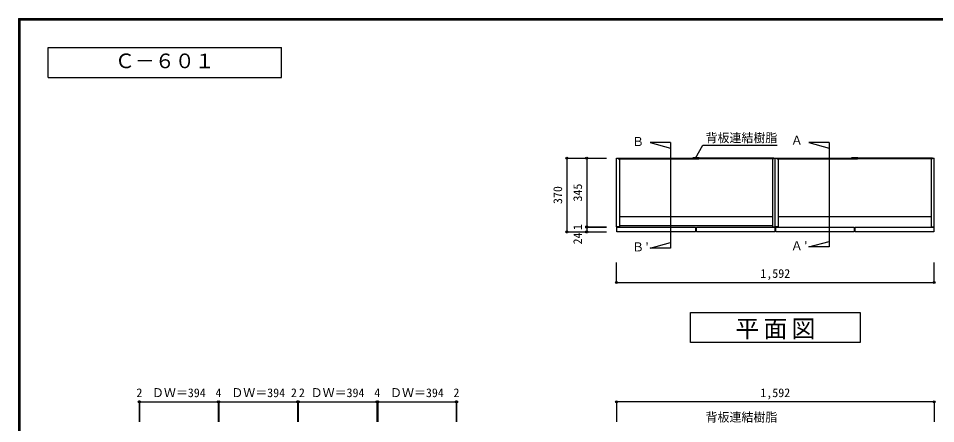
# Model space of a CAD drawing. Units: millimetres at full size, sheet at 1:20; details may follow other scales. Extents: x -3893 to 3907, y -2871 to 2783.
# Drawn here: x -3893 to 706, y 753 to 2783 of the extents above; entities that cross this region are included whole.
import ezdxf
from ezdxf.enums import TextEntityAlignment as Align

# ---------------------------------------------------------------- set-up
doc = ezdxf.new("R2010")
doc.units = ezdxf.units.MM
doc.header["$LTSCALE"] = 20
doc.header["$PDMODE"] = 32
doc.header["$PDSIZE"] = 10
for name, color, linetype in [('0-1_本体', 2, 'Continuous'), ('0-2_扉', 3, 'Continuous'), ('0-4_棚', 3, 'Continuous'), ('0-7_', 7, 'Continuous'), ('0-A_文字', 7, 'Continuous'), ('0-B_寸法', 4, 'Continuous'), ('F-1_枠', 6, 'Continuous')]:
    doc.layers.add(name, color=color, linetype=linetype)
doc.styles.add('ＭＳ ゴシック', font='')
doc.styles.get('ＭＳ ゴシック').set_extended_font_data('MS Gothic')

msp = doc.modelspace()

# ---------------------------------------------------------------- linework, layer by layer
at = {"layer": '0-1_本体', "color": 7}
for p, q in [((-885.48, 2083.06), (-500.98, 2083.06)), ((-105.48, 2083.06), (-489.98, 2083.06)), ((-89.48, 2083.06), (295.02, 2083.06)), ((690.52, 2083.06), (306.02, 2083.06))]:
    msp.add_line(p, q, dxfattribs=at)
at = {"layer": '0-1_本体'}
for p, q in [((-885.48, 2081.56), (-500.98, 2081.56)), ((-878.48, 2080.06), (-878.48, 1738.06)), ((-105.48, 2081.56), (-489.98, 2081.56)), ((-112.48, 2080.06), (-112.48, 1738.06)), ((-105.48, 2083.06), (-97.48, 2083.06)), ((-89.48, 2081.56), (295.02, 2081.56)), ((-82.48, 2080.06), (-82.48, 1738.06)), ((690.52, 2081.56), (306.02, 2081.56)), ((683.52, 2080.06), (683.52, 1738.06)), ((690.52, 2083.06), (698.52, 2083.06)), ((698.52, 1738.06), (698.52, 2083.06)), ((-82.48, 1738.06), (-97.48, 1738.06)), ((683.52, 1738.06), (698.52, 1738.06))]:
    msp.add_line(p, q, dxfattribs=at)
for points in [[(-878.48, 1738.06), (-893.48, 1738.06), (-893.48, 2083.06)], [(-893.48, 2083.06), (-885.48, 2083.06), (-885.48, 2080.06), (-500.98, 2080.06)], [(-105.48, 2083.06), (-105.48, 2080.06), (-489.98, 2080.06)], [(-112.48, 1738.06), (-97.48, 1738.06), (-97.48, 2083.06)], [(-97.48, 2083.06), (-89.48, 2083.06), (-89.48, 2080.06), (295.02, 2080.06)], [(690.52, 2083.06), (690.52, 2080.06), (306.02, 2080.06)]]:
    msp.add_lwpolyline(points, dxfattribs=at)
at = {"layer": '0-2_扉', "color": 2}
for points in [[(-891.48, 1737.06), (-497.48, 1737.06), (-497.48, 1713.06), (-891.48, 1713.06)], [(-493.48, 1737.06), (-99.48, 1737.06), (-99.48, 1713.06), (-493.48, 1713.06)], [(-95.48, 1737.06), (298.52, 1737.06), (298.52, 1713.06), (-95.48, 1713.06)], [(302.52, 1737.06), (696.52, 1737.06), (696.52, 1713.06), (302.52, 1713.06)]]:
    msp.add_lwpolyline(points, close=True, dxfattribs=at)
at = {"layer": '0-4_棚'}
for p, q in [((-878.48, 1790.06), (-112.48, 1790.06)), ((-82.48, 1790.06), (683.52, 1790.06)), ((-878.48, 1745.06), (-112.48, 1745.06))]:
    msp.add_line(p, q, dxfattribs=at)
at = {"layer": '0-7_'}
for p, q in [((-511.48, 2083.56), (-511.48, 2083.06)), ((-511.48, 2083.06), (-500.98, 2083.06)), ((-479.98, 2084.06), (-510.98, 2084.06)), ((-509.48, 2080.06), (-500.98, 2080.06)), ((-509.48, 2079.56), (-509.48, 2080.06)), ((-481.98, 2079.06), (-508.98, 2079.06)), ((-500.98, 2080.06), (-500.98, 2083.06)), ((-499.98, 2083.06), (-490.98, 2083.06)), ((-499.98, 2080.06), (-499.98, 2083.06)), ((-499.98, 2080.06), (-490.98, 2080.06)), ((-490.98, 2080.06), (-490.98, 2083.06)), ((-489.98, 2080.06), (-489.98, 2083.06)), ((-489.98, 2083.06), (-479.48, 2083.06)), ((-489.98, 2080.06), (-481.48, 2080.06)), ((-481.48, 2079.56), (-481.48, 2080.06)), ((-479.48, 2083.56), (-479.48, 2083.06)), ((284.52, 2083.56), (284.52, 2083.06)), ((284.52, 2083.06), (295.02, 2083.06)), ((316.02, 2084.06), (285.02, 2084.06)), ((286.52, 2080.06), (295.02, 2080.06)), ((286.52, 2079.56), (286.52, 2080.06)), ((314.02, 2079.06), (287.02, 2079.06)), ((295.02, 2080.06), (295.02, 2083.06)), ((296.02, 2083.06), (305.02, 2083.06)), ((296.02, 2080.06), (296.02, 2083.06)), ((296.02, 2080.06), (305.02, 2080.06)), ((305.02, 2080.06), (305.02, 2083.06)), ((306.02, 2080.06), (306.02, 2083.06)), ((306.02, 2083.06), (316.52, 2083.06)), ((306.02, 2080.06), (314.52, 2080.06)), ((314.52, 2079.56), (314.52, 2080.06)), ((316.52, 2083.56), (316.52, 2083.06))]:
    msp.add_line(p, q, dxfattribs=at)
for centre, start, end in [((-510.98, 2083.56), 90, 180), ((-508.98, 2079.56), 180, 270), ((-481.98, 2079.56), 270, 0), ((-479.98, 2083.56), 0, 90), ((285.02, 2083.56), 90, 180), ((287.02, 2079.56), 180, 270), ((314.02, 2079.56), 270, 0), ((316.02, 2083.56), 0, 90)]:
    msp.add_arc(centre, 0.5, start, end, dxfattribs=at)
at = {"layer": '0-A_文字'}
for p, q in [((-622.84, 2160.63), (-622.84, 1632.5)), ((70.29, 2160.63), (173.16, 2133.06)), ((173.16, 2160.63), (70.29, 2160.63)), ((173.16, 2160.63), (173.16, 1638.5)), ((-725.71, 1632.5), (-622.84, 1660.06)), ((70.29, 1638.5), (173.16, 1666.06)), ((-622.84, 1632.5), (-725.71, 1632.5)), ((173.16, 1638.5), (70.29, 1638.5)), ((-522.48, 1160.06), (-522.48, 1310.06)), ((-522.48, 1310.06), (327.52, 1310.06)), ((327.52, 1310.06), (327.52, 1160.06)), ((327.52, 1160.06), (-522.48, 1160.06))]:
    msp.add_line(p, q, dxfattribs=at)
for points in [[(-3743.33, 2486.67), (-3743.33, 2636.67), (-2574.63, 2636.67)], [(-3743.33, 2486.67), (-2574.63, 2486.67), (-2574.63, 2636.67)], [(-622.84, 2160.63), (-725.71, 2160.63), (-622.84, 2133.06)], [(-497.49, 2083.58), (-460.63, 2147.43), (-87.49, 2147.43)]]:
    msp.add_lwpolyline(points, dxfattribs=at)
at = {"layer": '0-B_寸法'}
for p, q in [((-1143.48, 2083.06), (-943.48, 2083.06)), ((-1043.48, 2083.06), (-1043.48, 1713.06)), ((-1043.48, 1738.06), (-943.48, 1738.06)), ((-1043.48, 1737.06), (-943.48, 1737.06)), ((-893.48, 1460.06), (-893.48, 1560.06)), ((698.52, 1460.06), (698.52, 1560.06)), ((-893.48, 1460.06), (698.52, 1460.06)), ((-3287.48, 862.33), (-3287.48, 762.33)), ((-3287.48, 862.33), (-3285.48, 862.33)), ((-3285.48, 862.33), (-2891.48, 862.33)), ((-3285.48, 862.33), (-3285.48, 762.33)), ((-2891.48, 862.33), (-2887.48, 862.33)), ((-2891.48, 862.33), (-2891.48, 762.33)), ((-2887.48, 862.33), (-2493.48, 862.33)), ((-2887.48, 862.33), (-2887.48, 762.33)), ((-2493.48, 862.33), (-2491.48, 862.33)), ((-2493.48, 862.33), (-2493.48, 762.33)), ((-2491.48, 862.33), (-2491.48, 762.33)), ((-2491.48, 862.33), (-2489.48, 862.33)), ((-2489.48, 862.33), (-2095.48, 862.33)), ((-2489.48, 862.33), (-2489.48, 762.33)), ((-2095.48, 862.33), (-2091.48, 862.33)), ((-2095.48, 862.33), (-2095.48, 762.33)), ((-2091.48, 862.33), (-1697.48, 862.33)), ((-2091.48, 862.33), (-2091.48, 762.33)), ((-1697.48, 862.33), (-1695.48, 862.33)), ((-1697.48, 862.33), (-1697.48, 762.33)), ((-1695.48, 862.33), (-1695.48, 762.33)), ((698.52, 862.33), (-893.48, 862.33)), ((-893.48, 862.33), (-893.48, 762.33)), ((698.52, 862.33), (698.52, 762.33))]:
    msp.add_line(p, q, dxfattribs=at)
msp.add_lwpolyline([(-1143.48, 2083.06), (-1143.48, 1713.06), (-943.48, 1713.06)], dxfattribs=at)
at = {"layer": '0-B_寸法', "color": 7}
for p in [(-1143.48, 2083.06), (-1043.48, 2083.06), (-1143.48, 1713.06), (-1043.48, 1738.06), (-1043.48, 1737.06), (-1043.48, 1713.06), (-893.48, 1460.06), (698.52, 1460.06), (-3287.48, 862.33), (-3285.48, 862.33), (-2891.48, 862.33), (-2887.48, 862.33), (-2493.48, 862.33), (-2491.48, 862.33), (-2489.48, 862.33), (-2095.48, 862.33), (-2091.48, 862.33), (-1697.48, 862.33), (-1695.48, 862.33), (-893.48, 862.33), (698.52, 862.33)]:
    msp.add_point(p, dxfattribs=at)
at = {"layer": 'F-1_枠'}
for p, q in [((-3893.39, 2783.33), (-3893.39, -2803.33)), ((-3893.39, 2783.33), (3906.61, 2783.33)), ((-3893.39, 2780), (3906.61, 2780)), ((-3893.39, 2776.67), (3906.61, 2776.67)), ((-3890.05, 2783.33), (-3890.05, -2803.33)), ((-3886.72, 2783.33), (-3886.72, -2803.33))]:
    msp.add_line(p, q, dxfattribs=at)

# ---------------------------------------------------------------- texts
at = {"layer": '0-A_文字', "style": 'ＭＳ ゴシック'}
for s, height, p in [('Ｃ－６０１', 73.31, (-3408.98, 2511.67)), ('背板連結樹脂', 43.99, (-447.49, 2149.56)), ('Ｂ ', 43.99, (-815.71, 2130.63)), ('Ａ ', 43.99, (-19.71, 2136.63)), ("Ｂ'", 43.99, (-815.71, 1602.5)), ("Ａ'", 43.99, (-19.71, 1608.5)), ('背板連結樹脂', 43.99, (-447.49, 749.76))]:
    msp.add_text(s, height=height, dxfattribs=at).set_placement(p, align=Align.BOTTOM_LEFT)
at = {"layer": '0-A_文字', "insert": (-297.48, 1175.06), "char_height": 87.98, "attachment_point": 7, "style": 'ＭＳ ゴシック'}
msp.add_mtext('\\T1.17;平面図', dxfattribs=at)
at = {"layer": '0-B_寸法', "color": 7, "style": 'ＭＳ ゴシック'}
for s, p in [('370', (-1153.48, 1853.06)), ('345', (-1053.48, 1865.56)), ('1', (-1053.48, 1722.56)), ('24', (-1053.48, 1650.65))]:
    msp.add_text(s, height=43.99, rotation=90, dxfattribs=at).set_placement(p, align=Align.BOTTOM_LEFT)
for s, p in [('1,592', (-172.48, 1470.06)), ('2', (-3301.48, 872.33)), ('ＤＷ＝394', (-3223.48, 872.33)), ('4', (-2904.48, 872.33)), ('ＤＷ＝394', (-2825.48, 872.33)), ('2', (-2526.48, 872.33)), ('2', (-2486.48, 872.33)), ('ＤＷ＝394', (-2427.48, 872.33)), ('4', (-2108.48, 872.33)), ('ＤＷ＝394', (-2029.48, 872.33)), ('2', (-1711.48, 872.33)), ('1,592', (-172.48, 872.33))]:
    msp.add_text(s, height=43.99, dxfattribs=at).set_placement(p, align=Align.BOTTOM_LEFT)

doc.saveas('drawing.dxf')
